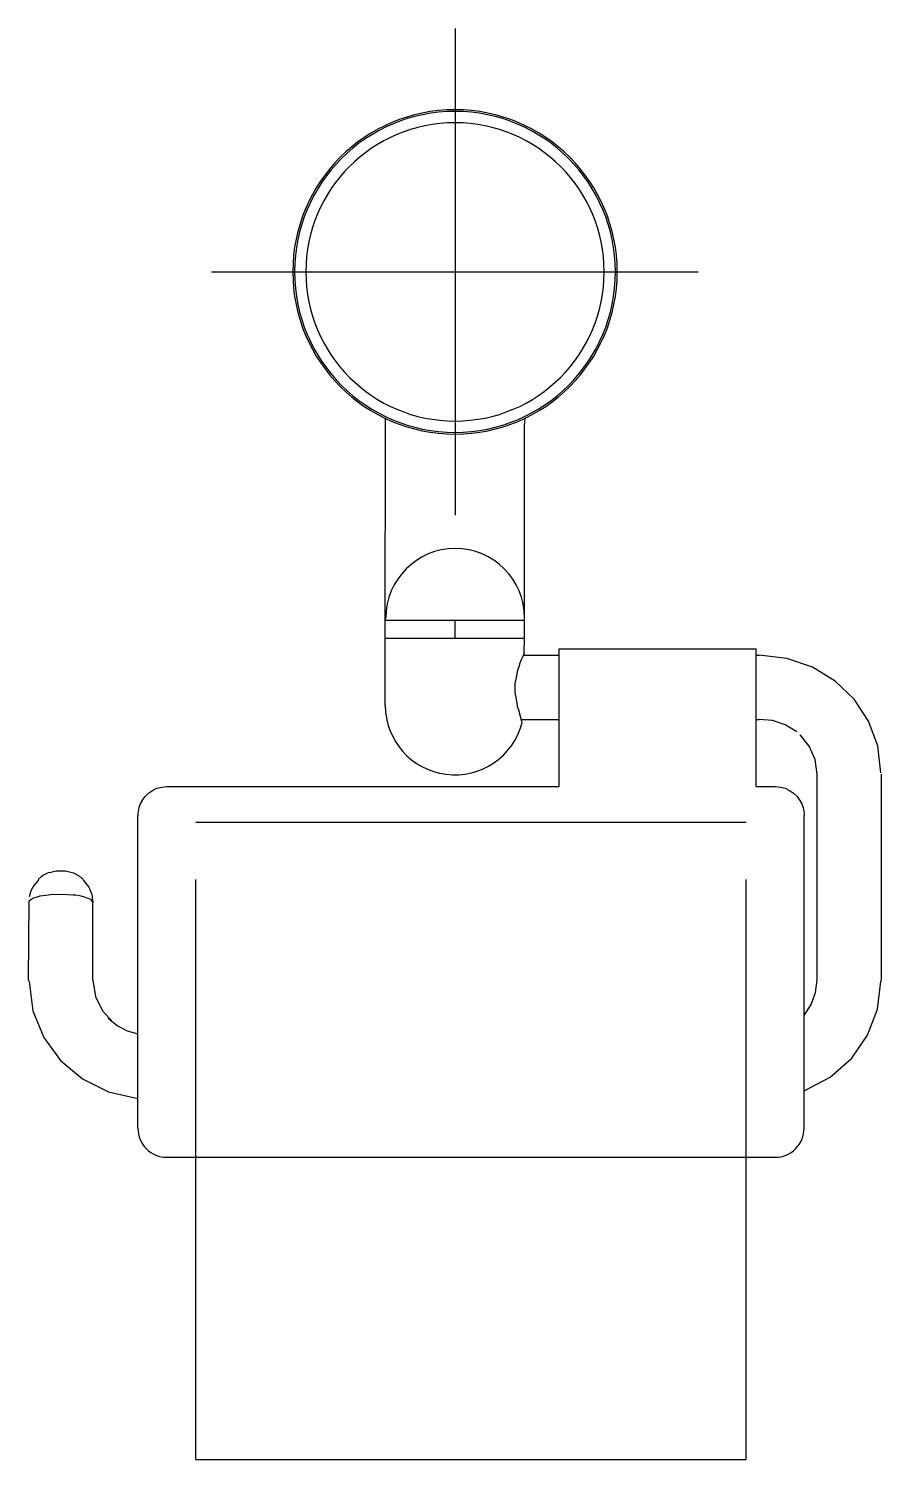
# Model space of a CAD drawing. Extents: x -526.372 to -526.225, y 0.506 to 0.752.
import ezdxf

# ---------------------------------------------------------------- set-up
doc = ezdxf.new("R2010")
doc.units = 0
doc.header["$LTSCALE"] = 0.2
doc.header["$MEASUREMENT"] = 0
for name, pattern in [('AXES', [0.54, 0.3, -0.08, 0.08, -0.08]), ('CONTINU', [0]), ('POINTILLE', [0.1, 0, -0.1])]:
    doc.linetypes.add(name, pattern=pattern)
doc.layers.get('0').update_dxf_attribs({"linetype": 'CONTINUOUS'})
doc.layers.add('DECA_EIXOS', color=5, linetype='AXES')

msp = doc.modelspace()

# ---------------------------------------------------------------- linework, layer by layer
at = {"linetype": 'CONTINU'}
for points in [[(-526.29869, 0.73841, 1), (-526.29869, 0.68247)], [(-526.29869, 0.73811, 1), (-526.29869, 0.68277)], [(-526.29869, 0.68247, 1), (-526.29869, 0.73841)], [(-526.29869, 0.68277, 1), (-526.29869, 0.73811)], [(-526.29869, 0.73616, 1), (-526.29869, 0.68472)], [(-526.29869, 0.68472, 1), (-526.29869, 0.73616)], [(-526.31068, 0.68418, 0.021156), (-526.31072, 0.68519)], [(-526.28666, 0.68519, 0.021157), (-526.2867, 0.68418)], [(-526.29866, 0.66276, 0.413383), (-526.31061, 0.65077)], [(-526.2867, 0.65077, 0.413362), (-526.29866, 0.66276)], [(-526.28674, 0.64468, 0.086462), (-526.28827, 0.63989)], [(-526.28827, 0.63747, -0.036856), (-526.28827, 0.63989)], [(-526.31071, 0.63569, 0.881034), (-526.28712, 0.63269)], [(-526.35263, 0.61931, 0.138693), (-526.35337, 0.61669)], [(-526.23923, 0.61931, -0.138686), (-526.23849, 0.61669)], [(-526.37059, 0.6055, -0.130942), (-526.37029, 0.60589)], [(-526.36863, 0.60687, 0.110308), (-526.37029, 0.60589)], [(-526.36471, 0.60687, -0.110312), (-526.36305, 0.60589)], [(-526.36305, 0.60589, -0.229185), (-526.36275, 0.6055)], [(-526.36454, 0.60304, -0.074871), (-526.36278, 0.60273)], [(-526.37213, 0.58805, -0.149951), (-526.37221, 0.5883)], [(-526.22525, 0.58805, 0.165137), (-526.22517, 0.58833)], [(-526.35337, 0.56276, 0.415117), (-526.34836, 0.55776)], [(-526.24349, 0.55776, 0.415148), (-526.23849, 0.56276)]]:
    msp.add_lwpolyline(points, format="xyb", dxfattribs=at)
for points in [[(-526.31071, 0.64727), (-526.31068, 0.68418)], [(-526.2867, 0.64727), (-526.2867, 0.68418)], [(-526.31071, 0.65037), (-526.31061, 0.65077)], [(-526.31071, 0.65037), (-526.2867, 0.65037)], [(-526.29869, 0.64727), (-526.29869, 0.65037)], [(-526.31071, 0.63569), (-526.31071, 0.64727)], [(-526.31071, 0.64727), (-526.2867, 0.64727)], [(-526.28674, 0.64468), (-526.2867, 0.64727)], [(-526.2869, 0.64436), (-526.28071, 0.64436)], [(-526.28071, 0.62169), (-526.28071, 0.64543)], [(-526.28071, 0.64543), (-526.24675, 0.64543)], [(-526.24675, 0.62169), (-526.24675, 0.64543)], [(-526.24675, 0.64436), (-526.24625, 0.64434)], [(-526.22525, 0.62406), (-526.22581, 0.62869), (-526.22739, 0.63296), (-526.22986, 0.63674), (-526.23312, 0.63988), (-526.23703, 0.64228), (-526.24146, 0.6438), (-526.24625, 0.64434)], [(-526.28827, 0.63747), (-526.28797, 0.63569)], [(-526.28712, 0.63269), (-526.28769, 0.63484), (-526.28797, 0.63569)], [(-526.28727, 0.63327), (-526.28071, 0.63327)], [(-526.24675, 0.63327), (-526.24625, 0.63327)], [(-526.23974, 0.63113), (-526.24177, 0.63235), (-526.24397, 0.63308), (-526.24625, 0.63327)], [(-526.23626, 0.62381), (-526.23661, 0.62636), (-526.23762, 0.62867), (-526.23918, 0.63063)], [(-526.23626, 0.5883), (-526.23626, 0.62381)], [(-526.22517, 0.58833), (-526.22517, 0.62381)], [(-526.35263, 0.61931), (-526.35214, 0.61997), (-526.35155, 0.62054), (-526.35087, 0.62102), (-526.35009, 0.62139), (-526.34924, 0.62161), (-526.34837, 0.62169)], [(-526.34837, 0.62169), (-526.28071, 0.62169)], [(-526.24675, 0.62169), (-526.24348, 0.62169)], [(-526.24348, 0.62169), (-526.24261, 0.62161), (-526.24177, 0.62139), (-526.24099, 0.62102), (-526.2403, 0.62054), (-526.23971, 0.61997), (-526.23923, 0.61931)], [(-526.35337, 0.56276), (-526.35337, 0.61669)], [(-526.23849, 0.56276), (-526.23849, 0.61669)], [(-526.36863, 0.60687), (-526.36744, 0.60717), (-526.36583, 0.60717), (-526.36471, 0.60687)], [(-526.37059, 0.6055), (-526.37131, 0.60464), (-526.37182, 0.60369), (-526.37212, 0.60267)], [(-526.36275, 0.6055), (-526.36185, 0.60436), (-526.36131, 0.60307), (-526.36112, 0.60171)], [(-526.37213, 0.60196), (-526.37179, 0.60224)], [(-526.37179, 0.60224), (-526.3716, 0.60234)], [(-526.3716, 0.60234), (-526.37146, 0.60243)], [(-526.37146, 0.60243), (-526.37092, 0.6026)], [(-526.37092, 0.6026), (-526.37059, 0.60271)], [(-526.37059, 0.60271), (-526.37039, 0.60276)], [(-526.37039, 0.60276), (-526.37021, 0.60282)], [(-526.37021, 0.60282), (-526.36879, 0.60303)], [(-526.36879, 0.60303), (-526.36849, 0.60307)], [(-526.36849, 0.60307), (-526.36652, 0.60315)], [(-526.36652, 0.60315), (-526.36454, 0.60304)], [(-526.36278, 0.60273), (-526.36155, 0.60226)], [(-526.36155, 0.60226), (-526.36112, 0.60171)], [(-526.37221, 0.5883), (-526.37213, 0.60196)], [(-526.36112, 0.5883), (-526.36112, 0.60171)], [(-526.37213, 0.58805), (-526.37147, 0.58302), (-526.36961, 0.57843), (-526.36671, 0.57445), (-526.36292, 0.57127), (-526.35841, 0.56903), (-526.35337, 0.56789)], [(-526.36112, 0.5883), (-526.3607, 0.58551), (-526.35949, 0.58302), (-526.35764, 0.58098)], [(-526.23849, 0.58222), (-526.23725, 0.58411), (-526.23651, 0.58617), (-526.23626, 0.5883)], [(-526.23849, 0.56921), (-526.23398, 0.5716), (-526.23029, 0.57487), (-526.22755, 0.57884), (-526.22584, 0.58329), (-526.22525, 0.58805)], [(-526.35852, 0.58174), (-526.35696, 0.5805), (-526.35522, 0.57959), (-526.35337, 0.57902)], [(-526.34836, 0.55776), (-526.24349, 0.55776)]]:
    msp.add_lwpolyline(points, dxfattribs=at)
at = {"linetype": 'POINTILLE'}
for points in [[(-526.34338, 0.50566), (-526.34338, 0.61554)], [(-526.34338, 0.61554), (-526.24848, 0.61554)], [(-526.24848, 0.50566), (-526.24848, 0.61554)], [(-526.34338, 0.50566), (-526.24848, 0.50566)]]:
    msp.add_lwpolyline(points, dxfattribs=at)
at = {"layer": 'DECA_EIXOS'}
for points in [[(-526.29869, 0.75239), (-526.29869, 0.66849)], [(-526.34065, 0.71044), (-526.25674, 0.71044)]]:
    msp.add_lwpolyline(points, dxfattribs=at)

doc.saveas('drawing.dxf')
